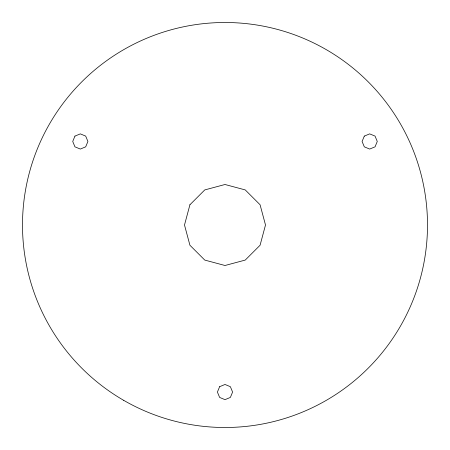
<?xml version="1.0" encoding="UTF-8"?>
<svg xmlns="http://www.w3.org/2000/svg" width="450" height="450" viewBox="0 0 450 450"><rect width="100%" height="100%" fill="white"/><g stroke="black" fill="none" stroke-linecap="round" stroke-linejoin="round"><path stroke-width="0.67" d="M189.922 204.756L184.5 225L189.922 245.244L204.756 260.077L225 265.5L245.244 260.077L260.077 245.244L265.5 225L260.077 204.756L245.244 189.922L225 184.5L204.756 189.922L189.922 204.756M74.948 136.102L72.726 141.469L74.948 146.835L80.319 149.062L85.691 146.835L87.913 141.469L85.691 136.102L80.319 133.875L74.948 136.102M219.628 386.696L217.406 392.062L219.628 397.429L225 399.656L230.372 397.429L232.594 392.062L230.372 386.696L225 384.469L219.628 386.696M364.309 136.102L362.087 141.469L364.309 146.835L369.681 149.062L375.053 146.835L377.274 141.469L375.053 136.102L369.681 133.875L364.309 136.102M123.75 400.371A202.5 202.5 0 0 0 427.5 225A202.5 202.5 0 0 0 123.75 49.629A202.5 202.5 0 0 0 123.75 400.371"/></g></svg>
